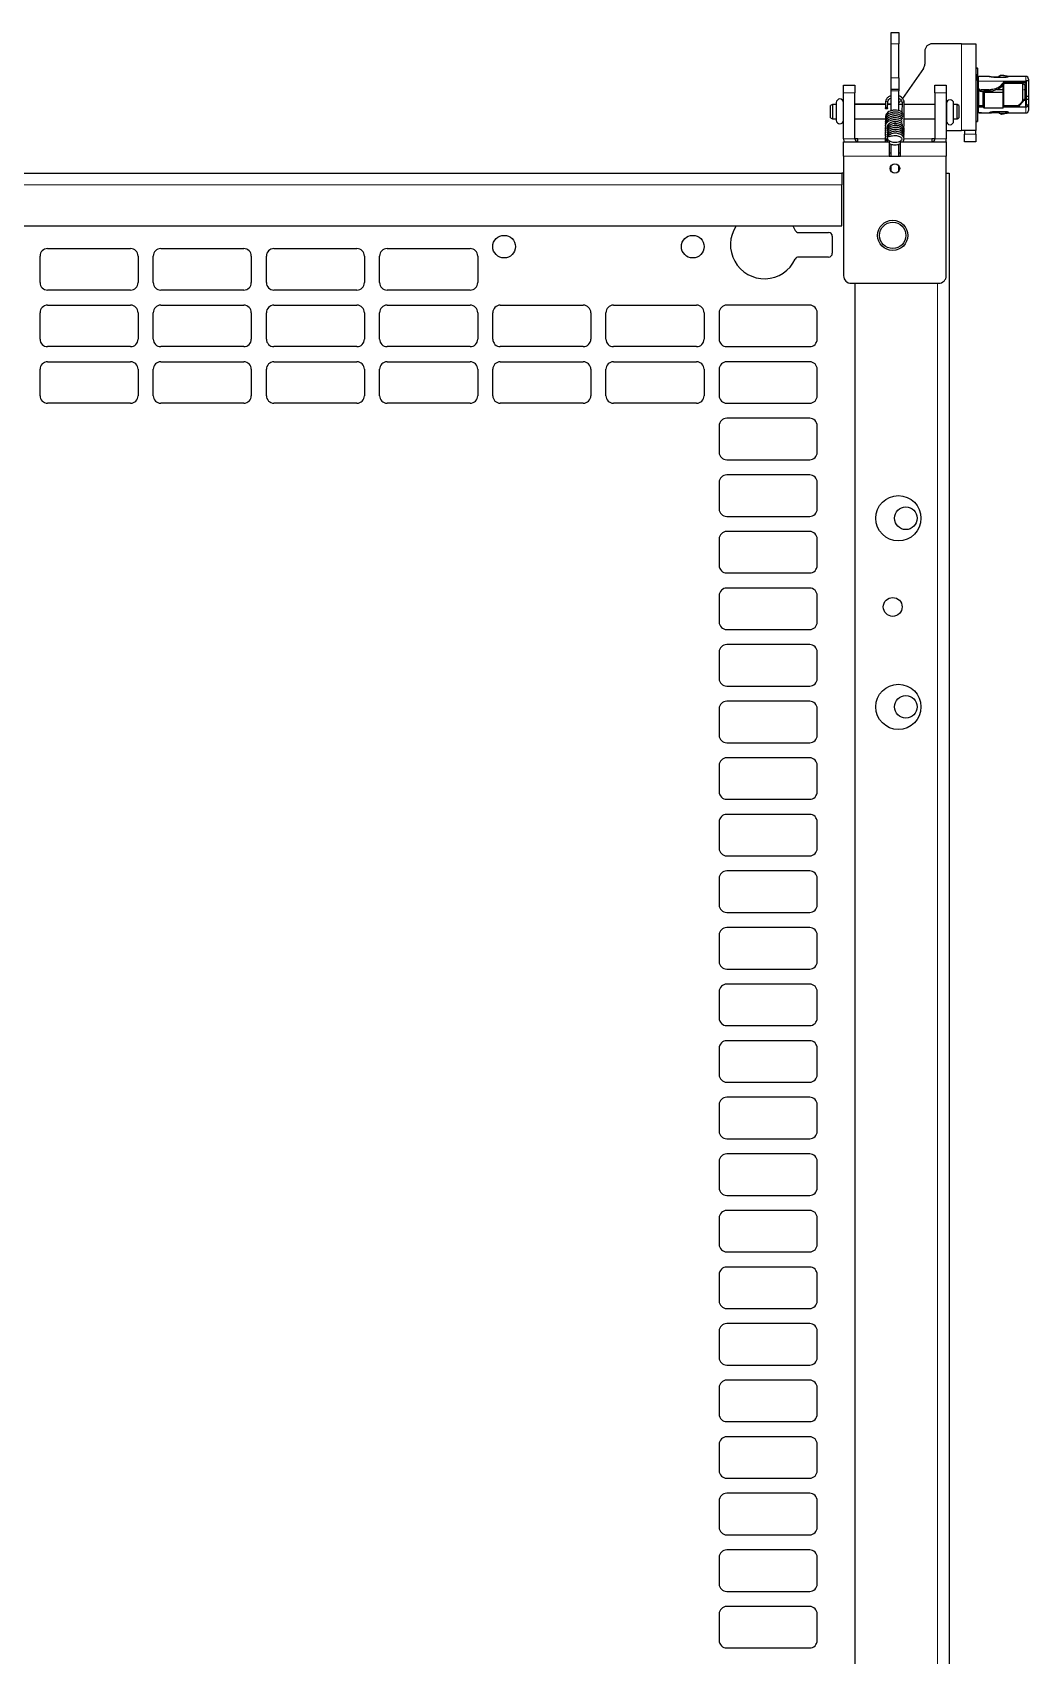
# Model space of a CAD drawing. Header units: millimetres. Extents: x -592 to 811, y -14 to 1990.
# Drawn here: x 502.9 to 766.9, y 1440.8 to 1871.1 of the extents above; entities that cross this region are included whole.
import ezdxf

# ---------------------------------------------------------------- set-up
doc = ezdxf.new("R2010")
doc.units = ezdxf.units.MM

msp = doc.modelspace()

# ---------------------------------------------------------------- linework, layer by layer
at = {"color": 7, "linetype": 'Continuous', "lineweight": 25}
for p, q in [((730.5, 1871.14), (732.5, 1871.14)), ((730.5, 1868.14), (730.5, 1871.14)), ((730.5, 1859.14), (730.5, 1868.14)), ((732.5, 1871.14), (732.5, 1868.14)), ((732.5, 1859.14), (732.5, 1868.14)), ((749.1, 1868.14), (741.4, 1868.14)), ((749.1, 1868.14), (752.9, 1868.14)), ((752.9, 1868.14), (752.9, 1845.14)), ((739.4, 1866.14), (739.4, 1862.77)), ((730.5, 1856.14), (730.5, 1859.14)), ((732.5, 1859.14), (732.5, 1856.14)), ((739.04, 1861.62), (733.48, 1853.67)), ((752.9, 1861.74), (753.4, 1861.74)), ((752.9, 1861.71), (753.4, 1861.71)), ((753.4, 1859.91), (752.9, 1859.91)), ((753.4, 1861.71), (753.4, 1861.74)), ((753.4, 1861.71), (753.4, 1859.91)), ((753.4, 1858.5), (753.4, 1859.91)), ((753.85, 1859.49), (753.6, 1859.49)), ((753.85, 1859.47), (753.6, 1859.47)), ((754.37, 1859.49), (753.88, 1859.49)), ((756.5, 1859.49), (754.37, 1859.49)), ((756.53, 1859.49), (756.5, 1859.49)), ((756.5, 1859.49), (756.5, 1859.48)), ((756.5, 1859.48), (756.53, 1859.48)), ((757.7, 1859.38), (758.9, 1859.38)), ((757.7, 1859.27), (761, 1859.27)), ((766.2, 1859.49), (761.5, 1859.49)), ((761.5, 1859.46), (761.5, 1859.49)), ((761.5, 1859.46), (761.5, 1859.4)), ((717.9, 1857.14), (720.9, 1857.14)), ((717.9, 1855.14), (717.9, 1857.14)), ((717.9, 1842.94), (717.9, 1855.14)), ((720.9, 1857.14), (720.9, 1855.14)), ((720.9, 1842.94), (720.9, 1855.14)), ((730.5, 1856.14), (732.5, 1856.14)), ((730.5, 1855.64), (730.5, 1856.14)), ((730.5, 1850.38), (730.5, 1855.64)), ((732.5, 1856.14), (732.5, 1855.64)), ((732.5, 1850.42), (732.5, 1855.64)), ((742.1, 1857.14), (745.1, 1857.14)), ((742.1, 1855.14), (742.1, 1857.14)), ((742.1, 1855.14), (742.1, 1842.94)), ((745.1, 1857.14), (745.1, 1855.14)), ((745.1, 1855.14), (745.1, 1842.94)), ((753.4, 1858.5), (752.9, 1858.5)), ((753.4, 1858.5), (753.4, 1847.66)), ((753.6, 1857.64), (753.4, 1857.64)), ((753.4, 1855.56), (753.7, 1855.58)), ((753.6, 1856.4), (753.6, 1858.24)), ((753.6, 1856.03), (753.6, 1856.4)), ((753.87, 1855.65), (753.7, 1855.61)), ((753.7, 1851.72), (753.7, 1855.61)), ((756.5, 1855.9), (754.35, 1855.9)), ((754.35, 1855.53), (754.9, 1855.53)), ((754.9, 1855.54), (755.1, 1855.64)), ((754.9, 1855.26), (754.9, 1855.54)), ((754.9, 1855.26), (755.1, 1855.35)), ((754.9, 1851.28), (754.9, 1855.26)), ((755.1, 1855.64), (755.1, 1855.35)), ((755.1, 1855.64), (756.5, 1855.64)), ((755.1, 1855.35), (755.1, 1851.15)), ((755.1, 1855.35), (760.19, 1855.35)), ((756.7, 1855.65), (757.54, 1855.7)), ((758.59, 1856), (760.19, 1856)), ((759.45, 1856.9), (760.6, 1858.24)), ((760.6, 1857.87), (759.45, 1856.53)), ((760.19, 1856), (760.19, 1857.39)), ((760.19, 1855.35), (760.19, 1856)), ((760.19, 1856), (760.3, 1855.83)), ((760.19, 1851.15), (760.19, 1855.35)), ((760.19, 1855.35), (760.3, 1855.19)), ((760.3, 1857.52), (760.3, 1855.83)), ((760.3, 1855.83), (760.3, 1855.19)), ((760.3, 1855.19), (760.3, 1851.37)), ((765.4, 1857.64), (760.4, 1857.64)), ((760.6, 1857.87), (760.6, 1858.24)), ((760.6, 1858.24), (766.2, 1858.24)), ((766.2, 1857.87), (760.6, 1857.87)), ((765.9, 1857.14), (765.4, 1857.64)), ((765.4, 1853), (765.4, 1857.64)), ((766.2, 1855.91), (765.7, 1855.91)), ((765.9, 1857.14), (765.9, 1853.34)), ((766.2, 1857.27), (766.2, 1856.66)), ((766.4, 1858.44), (766.9, 1858.44)), ((766.4, 1854.28), (766.4, 1858.44)), ((766.9, 1858.79), (766.9, 1858.44)), ((766.9, 1858.44), (766.9, 1854.28)), ((714.95, 1852.04), (714.45, 1851.75)), ((714.45, 1848.53), (714.45, 1851.75)), ((715.96, 1852.04), (714.95, 1852.04)), ((714.95, 1852.04), (714.95, 1848.24)), ((715.96, 1852.55), (715.96, 1847.85)), ((717.86, 1847.85), (717.86, 1852.55)), ((717.9, 1852.04), (717.86, 1852.04)), ((728.97, 1852.14), (720.9, 1852.14)), ((728.97, 1852.04), (720.9, 1852.04)), ((728.98, 1852.62), (728.96, 1851.05)), ((729.56, 1851.04), (729.58, 1852.61)), ((730.5, 1852.14), (729.57, 1852.14)), ((730.5, 1852.04), (729.57, 1852.04)), ((733.37, 1852.04), (732.5, 1852.04)), ((733.12, 1853.16), (733, 1852.99)), ((733.37, 1852.47), (733.35, 1849.97)), ((733.94, 1849.09), (733.97, 1852.47)), ((742.1, 1852.04), (733.97, 1852.04)), ((745.15, 1852.04), (745.1, 1852.04)), ((745.15, 1852.34), (745.15, 1847.64)), ((747.05, 1847.64), (747.05, 1852.34)), ((747.95, 1852.04), (747.05, 1852.04)), ((748.45, 1851.75), (747.95, 1852.04)), ((747.95, 1848.24), (747.95, 1852.04)), ((748.45, 1851.75), (748.45, 1848.53)), ((754.9, 1851.72), (753.6, 1851.72)), ((753.6, 1851.39), (754.9, 1851.39)), ((754.9, 1851.28), (755.1, 1851.15)), ((755.1, 1851.15), (760.19, 1851.15)), ((760.19, 1851.15), (760.3, 1851.37)), ((764.2, 1851.72), (760.3, 1851.72)), ((760.3, 1851.39), (764.2, 1851.39)), ((764.2, 1851.72), (764.2, 1851.39)), ((764.2, 1851.39), (766.2, 1851.39)), ((765.7, 1853.36), (765.7, 1853.22)), ((766.2, 1853.36), (765.7, 1853.36)), ((765.7, 1853.22), (766.2, 1853.22)), ((766.2, 1853.22), (766.2, 1853.36)), ((766.2, 1851.72), (766.2, 1852.38)), ((766.4, 1854.28), (766.9, 1854.28)), ((766.4, 1853.48), (766.4, 1854.28)), ((766.4, 1853.48), (766.9, 1853.48)), ((766.4, 1851.86), (766.4, 1853.48)), ((766.9, 1851.86), (766.4, 1851.86)), ((766.9, 1854.28), (766.9, 1853.48)), ((766.9, 1853.48), (766.9, 1851.86)), ((766.9, 1851.86), (766.9, 1850.49)), ((714.45, 1848.53), (714.95, 1848.24)), ((714.95, 1848.24), (715.96, 1848.24)), ((717.86, 1848.24), (717.9, 1848.24)), ((720.9, 1848.24), (728.99, 1848.24)), ((729.74, 1846.27), (729.6, 1846.46)), ((733.9, 1847.2), (733.91, 1847.77)), ((733.91, 1848.24), (742.1, 1848.24)), ((733.96, 1848.9), (733.92, 1849.31)), ((733.96, 1848.84), (733.96, 1848.9)), ((745.1, 1848.24), (745.15, 1848.24)), ((747.05, 1848.24), (747.95, 1848.24)), ((747.95, 1848.24), (748.45, 1848.53)), ((752.9, 1847.66), (753.4, 1847.66)), ((752.9, 1847.56), (753.4, 1847.56)), ((752.9, 1847.54), (753.4, 1847.54)), ((753.4, 1847.66), (753.4, 1847.56)), ((753.4, 1847.56), (753.4, 1847.54)), ((753.85, 1849.87), (753.6, 1849.87)), ((753.85, 1849.8), (753.6, 1849.8)), ((753.85, 1849.79), (753.6, 1849.79)), ((754.37, 1849.79), (756.5, 1849.79)), ((754.4, 1849.8), (754.4, 1849.79)), ((756.5, 1849.84), (756.5, 1849.79)), ((757.7, 1850.17), (761, 1850.17)), ((757.7, 1850), (758.73, 1850)), ((757.7, 1849.9), (758.91, 1849.9)), ((758.61, 1850.17), (758.58, 1850.11)), ((758.58, 1850.11), (758.58, 1850.11)), ((759.43, 1849.61), (758.98, 1849.86)), ((761.5, 1850), (761.5, 1849.9)), ((761.5, 1849.79), (761.5, 1849.9)), ((761.5, 1849.79), (766.2, 1849.79)), ((717.9, 1838.34), (717.9, 1842.14)), ((717.9, 1842.14), (730, 1842.14)), ((721.7, 1842.94), (720.9, 1842.94)), ((721.7, 1842.14), (721.7, 1842.94)), ((728.91, 1842.75), (728.9, 1842.69)), ((729.01, 1843.16), (728.91, 1842.75)), ((729.5, 1842.65), (729.51, 1842.71)), ((729.51, 1842.71), (729.56, 1842.91)), ((730, 1842.14), (730, 1838.34)), ((733, 1842.14), (745.1, 1842.14)), ((733, 1838.34), (733, 1842.14)), ((741.3, 1842.94), (741.3, 1842.14)), ((742.1, 1842.94), (741.3, 1842.94)), ((745.1, 1845.14), (749.1, 1845.14)), ((745.1, 1842.14), (745.1, 1838.34)), ((752.9, 1845.14), (749.1, 1845.14)), ((749.9, 1845.14), (749.9, 1844.14)), ((749.9, 1842.14), (749.9, 1844.14)), ((752.9, 1842.14), (749.9, 1842.14)), ((752.9, 1844.14), (752.9, 1845.14)), ((752.9, 1844.14), (752.9, 1842.14)), ((717.9, 1838.34), (717.9, 1806.64)), ((730.5, 1839.14), (730, 1839.14)), ((730, 1838.34), (733, 1838.34)), ((730.5, 1838.34), (730.5, 1841.52)), ((732.5, 1838.34), (732.5, 1841.5)), ((733, 1839.14), (732.5, 1839.14)), ((745.1, 1806.64), (745.1, 1838.34)), ((288.4, 1833.85), (717.4, 1833.85)), ((717.4, 1833.85), (717.4, 1830.75)), ((717.9, 1833.84), (717.4, 1833.84)), ((730.5, 1834.34), (730.5, 1835.84)), ((732.5, 1834.34), (732.5, 1835.84)), ((745.1, 1833.84), (745.9, 1833.84)), ((745.9, 1833.84), (745.9, 150.84)), ((717.4, 1819.85), (717.4, 1830.75)), ((288.4, 1819.85), (717.4, 1819.85)), ((704.39, 1819.85), (705.05, 1818.67)), ((705.95, 1818.1), (713.9, 1818.1)), ((714.9, 1817.1), (714.9, 1812.6)), ((504.9, 1804.84), (504.9, 1811.84)), ((506.9, 1813.84), (528.9, 1813.84)), ((530.9, 1811.84), (530.9, 1804.84)), ((534.9, 1804.84), (534.9, 1811.84)), ((536.9, 1813.84), (558.9, 1813.84)), ((560.9, 1811.84), (560.9, 1804.84)), ((564.9, 1804.84), (564.9, 1811.84)), ((566.9, 1813.84), (588.9, 1813.84)), ((590.9, 1811.84), (590.9, 1804.84)), ((594.9, 1804.84), (594.9, 1811.84)), ((596.9, 1813.84), (618.9, 1813.84)), ((620.9, 1811.84), (620.9, 1804.84)), ((713.9, 1811.6), (705.95, 1811.6)), ((719.9, 1804.64), (743.1, 1804.64)), ((720.9, 1804.64), (720.9, 150.84)), ((528.9, 1802.84), (506.9, 1802.84)), ((506.9, 1798.84), (528.9, 1798.84)), ((558.9, 1802.84), (536.9, 1802.84)), ((536.9, 1798.84), (558.9, 1798.84)), ((588.9, 1802.84), (566.9, 1802.84)), ((566.9, 1798.84), (588.9, 1798.84)), ((618.9, 1802.84), (596.9, 1802.84)), ((596.9, 1798.84), (618.9, 1798.84)), ((626.9, 1798.84), (648.9, 1798.84)), ((656.9, 1798.84), (678.9, 1798.84)), ((708.9, 1798.84), (686.9, 1798.84)), ((504.9, 1789.84), (504.9, 1796.84)), ((530.9, 1796.84), (530.9, 1789.84)), ((534.9, 1789.84), (534.9, 1796.84)), ((560.9, 1796.84), (560.9, 1789.84)), ((564.9, 1789.84), (564.9, 1796.84)), ((590.9, 1796.84), (590.9, 1789.84)), ((594.9, 1789.84), (594.9, 1796.84)), ((620.9, 1796.84), (620.9, 1789.84)), ((624.9, 1789.84), (624.9, 1796.84)), ((650.9, 1796.84), (650.9, 1789.84)), ((654.9, 1789.84), (654.9, 1796.84)), ((680.9, 1796.84), (680.9, 1789.84)), ((684.9, 1796.84), (684.9, 1789.84)), ((710.9, 1789.84), (710.9, 1796.84)), ((528.9, 1787.84), (506.9, 1787.84)), ((558.9, 1787.84), (536.9, 1787.84)), ((588.9, 1787.84), (566.9, 1787.84)), ((618.9, 1787.84), (596.9, 1787.84)), ((648.9, 1787.84), (626.9, 1787.84)), ((678.9, 1787.84), (656.9, 1787.84)), ((686.9, 1787.84), (708.9, 1787.84)), ((504.9, 1774.84), (504.9, 1781.84)), ((506.9, 1783.84), (528.9, 1783.84)), ((530.9, 1781.84), (530.9, 1774.84)), ((534.9, 1774.84), (534.9, 1781.84)), ((536.9, 1783.84), (558.9, 1783.84)), ((560.9, 1781.84), (560.9, 1774.84)), ((564.9, 1774.84), (564.9, 1781.84)), ((566.9, 1783.84), (588.9, 1783.84)), ((590.9, 1781.84), (590.9, 1774.84)), ((594.9, 1774.84), (594.9, 1781.84)), ((596.9, 1783.84), (618.9, 1783.84)), ((620.9, 1781.84), (620.9, 1774.84)), ((624.9, 1774.84), (624.9, 1781.84)), ((626.9, 1783.84), (648.9, 1783.84)), ((650.9, 1781.84), (650.9, 1774.84)), ((654.9, 1774.84), (654.9, 1781.84)), ((656.9, 1783.84), (678.9, 1783.84)), ((680.9, 1781.84), (680.9, 1774.84)), ((684.9, 1781.84), (684.9, 1774.84)), ((708.9, 1783.84), (686.9, 1783.84)), ((710.9, 1774.84), (710.9, 1781.84)), ((528.9, 1772.84), (506.9, 1772.84)), ((558.9, 1772.84), (536.9, 1772.84)), ((588.9, 1772.84), (566.9, 1772.84)), ((618.9, 1772.84), (596.9, 1772.84)), ((648.9, 1772.84), (626.9, 1772.84)), ((678.9, 1772.84), (656.9, 1772.84)), ((686.9, 1772.84), (708.9, 1772.84)), ((708.9, 1768.84), (686.9, 1768.84)), ((684.9, 1766.84), (684.9, 1759.84)), ((710.9, 1759.84), (710.9, 1766.84)), ((686.9, 1757.84), (708.9, 1757.84)), ((684.9, 1751.84), (684.9, 1744.84)), ((708.9, 1753.84), (686.9, 1753.84)), ((710.9, 1744.84), (710.9, 1751.84)), ((686.9, 1742.84), (708.9, 1742.84)), ((708.9, 1738.84), (686.9, 1738.84)), ((684.9, 1736.84), (684.9, 1729.84)), ((710.9, 1729.84), (710.9, 1736.84)), ((686.9, 1727.84), (708.9, 1727.84)), ((684.9, 1721.84), (684.9, 1714.84)), ((708.9, 1723.84), (686.9, 1723.84)), ((710.9, 1714.84), (710.9, 1721.84)), ((686.9, 1712.84), (708.9, 1712.84)), ((708.9, 1708.84), (686.9, 1708.84)), ((684.9, 1706.84), (684.9, 1699.84)), ((710.9, 1699.84), (710.9, 1706.84)), ((686.9, 1697.84), (708.9, 1697.84)), ((684.9, 1691.84), (684.9, 1684.84)), ((708.9, 1693.84), (686.9, 1693.84)), ((710.9, 1684.84), (710.9, 1691.84)), ((686.9, 1682.84), (708.9, 1682.84)), ((708.9, 1678.84), (686.9, 1678.84)), ((684.9, 1676.84), (684.9, 1669.84)), ((710.9, 1669.84), (710.9, 1676.84)), ((686.9, 1667.84), (708.9, 1667.84)), ((684.9, 1661.84), (684.9, 1654.84)), ((708.9, 1663.84), (686.9, 1663.84)), ((710.9, 1654.84), (710.9, 1661.84)), ((686.9, 1652.84), (708.9, 1652.84)), ((708.9, 1648.84), (686.9, 1648.84)), ((684.9, 1646.84), (684.9, 1639.84)), ((710.9, 1639.84), (710.9, 1646.84)), ((686.9, 1637.84), (708.9, 1637.84)), ((684.9, 1631.84), (684.9, 1624.84)), ((708.9, 1633.84), (686.9, 1633.84)), ((710.9, 1624.84), (710.9, 1631.84)), ((686.9, 1622.84), (708.9, 1622.84)), ((708.9, 1618.84), (686.9, 1618.84)), ((684.9, 1616.84), (684.9, 1609.84)), ((710.9, 1609.84), (710.9, 1616.84)), ((686.9, 1607.84), (708.9, 1607.84)), ((684.9, 1601.84), (684.9, 1594.84)), ((708.9, 1603.84), (686.9, 1603.84)), ((710.9, 1594.84), (710.9, 1601.84)), ((686.9, 1592.84), (708.9, 1592.84)), ((708.9, 1588.84), (686.9, 1588.84)), ((684.9, 1586.84), (684.9, 1579.84)), ((710.9, 1579.84), (710.9, 1586.84)), ((686.9, 1577.84), (708.9, 1577.84)), ((684.9, 1571.84), (684.9, 1564.84)), ((708.9, 1573.84), (686.9, 1573.84)), ((710.9, 1564.84), (710.9, 1571.84)), ((686.9, 1562.84), (708.9, 1562.84)), ((708.9, 1558.84), (686.9, 1558.84)), ((684.9, 1556.84), (684.9, 1549.84)), ((710.9, 1549.84), (710.9, 1556.84)), ((686.9, 1547.84), (708.9, 1547.84)), ((684.9, 1541.84), (684.9, 1534.84)), ((708.9, 1543.84), (686.9, 1543.84)), ((710.9, 1534.84), (710.9, 1541.84)), ((686.9, 1532.84), (708.9, 1532.84)), ((708.9, 1528.84), (686.9, 1528.84)), ((684.9, 1526.84), (684.9, 1519.84)), ((710.9, 1519.84), (710.9, 1526.84)), ((686.9, 1517.84), (708.9, 1517.84)), ((684.9, 1511.84), (684.9, 1504.84)), ((708.9, 1513.84), (686.9, 1513.84)), ((710.9, 1504.84), (710.9, 1511.84)), ((686.9, 1502.84), (708.9, 1502.84)), ((708.9, 1498.84), (686.9, 1498.84)), ((684.9, 1496.84), (684.9, 1489.84)), ((710.9, 1489.84), (710.9, 1496.84)), ((686.9, 1487.84), (708.9, 1487.84)), ((684.9, 1481.84), (684.9, 1474.84)), ((708.9, 1483.84), (686.9, 1483.84)), ((710.9, 1474.84), (710.9, 1481.84)), ((686.9, 1472.84), (708.9, 1472.84)), ((708.9, 1468.84), (686.9, 1468.84)), ((684.9, 1466.84), (684.9, 1459.84)), ((710.9, 1459.84), (710.9, 1466.84)), ((686.9, 1457.84), (708.9, 1457.84)), ((684.9, 1451.84), (684.9, 1444.84)), ((708.9, 1453.84), (686.9, 1453.84)), ((710.9, 1444.84), (710.9, 1451.84)), ((686.9, 1442.84), (708.9, 1442.84))]:
    msp.add_line(p, q, dxfattribs=at)
at = {"color": 8, "linetype": 'Continuous', "lineweight": 18}
for p, q in [((732.5, 1868.14), (730.5, 1868.14)), ((749.1, 1868.14), (749.1, 1845.14)), ((730.5, 1859.14), (732.5, 1859.14)), ((753.6, 1859.47), (753.6, 1858.24)), ((753.85, 1859.47), (753.85, 1859.49)), ((757.7, 1859.38), (757.7, 1859.27)), ((758.98, 1859.42), (759.06, 1859.27)), ((766.2, 1858.24), (766.2, 1859.49)), ((720.9, 1855.14), (717.9, 1855.14)), ((732.5, 1855.64), (730.5, 1855.64)), ((745.1, 1855.14), (742.1, 1855.14)), ((753.6, 1858.24), (760.6, 1858.24)), ((754.35, 1855.9), (754.35, 1855.53)), ((756.5, 1855.64), (756.5, 1855.9)), ((756.7, 1855.91), (756.7, 1855.65)), ((759.45, 1856.53), (759.45, 1856.9)), ((766.2, 1857.55), (765.49, 1857.55)), ((766.2, 1857.55), (766.2, 1857.87)), ((753.6, 1851.39), (753.6, 1849.87)), ((766.2, 1849.79), (766.2, 1851.39)), ((733.47, 1848.75), (733.51, 1848.72)), ((753.6, 1849.8), (753.6, 1849.79)), ((753.85, 1849.8), (753.85, 1849.87)), ((757.7, 1850.17), (757.7, 1850)), ((720.9, 1842.94), (717.9, 1842.94)), ((728.94, 1842.94), (721.7, 1842.94)), ((729.19, 1842.15), (729.3, 1842.14)), ((741.3, 1842.94), (733.9, 1842.94)), ((742.1, 1842.94), (745.1, 1842.94)), ((749.9, 1844.14), (752.9, 1844.14)), ((730, 1838.34), (717.9, 1838.34)), ((745.1, 1838.34), (733, 1838.34)), ((288.4, 1830.75), (717.4, 1830.75)), ((742.8, 1804.64), (742.8, 150.84))]:
    msp.add_line(p, q, dxfattribs=at)
at = {"color": 7, "linetype": 'Continuous', "lineweight": 25, "flags": 128}
for points in [[(753.4, 1857.89), (753.47, 1857.88), (753.6, 1857.87)], [(766.2, 1858.24), (766.34, 1858.23), (766.4, 1858.22)], [(766.4, 1857.15), (766.4, 1857.17), (766.39, 1857.2), (766.37, 1857.22), (766.34, 1857.24), (766.31, 1857.25), (766.28, 1857.26), (766.24, 1857.27), (766.2, 1857.27)], [(729.28, 1851.23), (729.39, 1851.21), (729.48, 1851.17), (729.55, 1851.11), (729.56, 1851.04), (729.54, 1850.97), (729.47, 1850.91), (729.37, 1850.87), (729.25, 1850.86), (729.14, 1850.88), (729.04, 1850.92), (728.98, 1850.99), (728.96, 1851.06), (728.99, 1851.13), (729.06, 1851.19), (729.16, 1851.22), (729.28, 1851.23)], [(753.4, 1851.71), (753.47, 1851.72), (753.6, 1851.72)], [(766.4, 1852.12), (766.4, 1852.1), (766.39, 1852.08), (766.37, 1852.06), (766.34, 1852.04), (766.31, 1852.02), (766.28, 1852.01), (766.24, 1852), (766.2, 1852)], [(731.52, 1846.9), (731.52, 1846.95), (731.52, 1847.01)], [(733.54, 1849), (733.63, 1848.99), (733.74, 1849.02), (733.84, 1849.09), (733.9, 1849.17), (733.92, 1849.26), (733.9, 1849.35), (733.84, 1849.42), (733.74, 1849.46), (733.63, 1849.47), (733.63, 1849.47)], [(717.9, 1842.94), (717.98, 1842.2), (717.99, 1842.14)], [(733.84, 1843.64), (733.92, 1843.97), (733.7, 1844.56), (733.25, 1844.98), (732.8, 1845.22), (732.17, 1845.39), (731.23, 1845.42), (730.64, 1845.29), (730, 1844.98), (729.71, 1844.73), (729.5, 1844.41), (729.43, 1844.07), (729.46, 1843.83), (729.46, 1843.83)], [(745.02, 1842.14), (745.03, 1842.2), (745.1, 1842.94)]]:
    msp.add_lwpolyline(points, dxfattribs=at)
at = {"color": 8, "linetype": 'Continuous', "lineweight": 18, "flags": 128}
for points in [[(728.98, 1852.62), (728.98, 1852.63), (729.01, 1852.7), (729.07, 1852.75), (729.17, 1852.79), (729.29, 1852.8)], [(729.29, 1852.8), (729.4, 1852.78), (729.5, 1852.74), (729.56, 1852.68), (729.58, 1852.61)], [(733.69, 1852.66), (733.57, 1852.65), (733.47, 1852.61), (733.4, 1852.55), (733.37, 1852.48), (733.37, 1852.47)], [(733.97, 1852.47), (733.96, 1852.53), (733.89, 1852.6), (733.8, 1852.64), (733.69, 1852.66)], [(729.05, 1842.14), (729.07, 1842.14), (729.19, 1842.15)]]:
    msp.add_lwpolyline(points, dxfattribs=at)
at = {"color": 7, "linetype": 'Continuous', "lineweight": 25}
for centre, radius in [((731.5, 1835.09), 1.25), ((730.9, 1817.34), 4), ((730.9, 1817.34), 3.5), ((627.9, 1814.35), 3), ((677.9, 1814.35), 3), ((732.4, 1742.34), 6), ((734.4, 1742.34), 3), ((730.9, 1718.84), 2.5), ((732.4, 1692.34), 6), ((734.4, 1692.34), 3)]:
    msp.add_circle(centre, radius, dxfattribs=at)
for centre, radius, start, end in [((741.4, 1866.14), 2, 90, 180), ((737.4, 1862.77), 2, 325.008, 0), ((753.6, 1859.69), 0.2, 180.0002, 270.0002), ((753.6, 1859.67), 0.2, 180.0893, 270.0891), ((766.2, 1858.79), 0.7, 0, 90), ((753.58, 1858.42), 0.18, 189.6369, 277.1443), ((754.25, 1856.55), 0.665, 193.4486, 278.9562), ((754.25, 1856.18), 0.665, 193.4486, 278.9562), ((756.5, 1857), 1.1, 269.9618, 280.1433), ((766.22, 1857.69), 0.18, 9.6369, 97.1443), ((766.23, 1857.37), 0.177, 13.4486, 98.9562), ((716.91, 1852.55), 0.95, 0, 180), ((731.36, 1854.14), 2, 304.796, 325.008), ((746.1, 1852.34), 0.95, 0, 180), ((753.57, 1851.22), 0.177, 81.0438, 166.5514), ((766.3, 1852), 0.62, 261.0438, 346.5514), ((766.23, 1851.9), 0.177, 261.0438, 346.5514), ((766.2, 1850.49), 0.7, 270, 0), ((716.91, 1847.85), 0.95, 180, 0), ((746.1, 1847.64), 0.95, 180, 0), ((753.6, 1849.67), 0.198, 89.5221, 179.514), ((753.6, 1849.6), 0.2, 89.9109, 179.9107), ((753.6, 1849.59), 0.2, 89.9998, 179.9998), ((721.7, 1842.94), 0.8, 180, 270), ((741.3, 1842.94), 0.8, 270, 0), ((696.9, 1814.85), 9, 146.251, 334.8493), ((705.95, 1819.1), 1, 205.1507, 270), ((713.9, 1817.1), 1, 0, 90), ((506.9, 1811.84), 2, 90, 180), ((528.9, 1811.84), 2, 0, 90), ((536.9, 1811.84), 2, 90, 180), ((558.9, 1811.84), 2, 0, 90), ((566.9, 1811.84), 2, 90, 180), ((588.9, 1811.84), 2, 0, 90), ((596.9, 1811.84), 2, 90, 180), ((618.9, 1811.84), 2, 0, 90), ((705.95, 1810.6), 1, 90, 154.8493), ((713.9, 1812.6), 1, 270, 360), ((506.9, 1804.84), 2, 180, 270), ((528.9, 1804.84), 2, 270, 0), ((536.9, 1804.84), 2, 180, 270), ((558.9, 1804.84), 2, 270, 0), ((566.9, 1804.84), 2, 180, 270), ((588.9, 1804.84), 2, 270, 0), ((596.9, 1804.84), 2, 180, 270), ((618.9, 1804.84), 2, 270, 0), ((719.9, 1806.64), 2, 180, 270), ((743.1, 1806.64), 2, 270, 0), ((506.9, 1796.84), 2, 90, 180), ((528.9, 1796.84), 2, 0, 90), ((536.9, 1796.84), 2, 90, 180), ((558.9, 1796.84), 2, 0, 90), ((566.9, 1796.84), 2, 90, 180), ((588.9, 1796.84), 2, 0, 90), ((596.9, 1796.84), 2, 90, 180), ((618.9, 1796.84), 2, 0, 90), ((626.9, 1796.84), 2, 90, 180), ((648.9, 1796.84), 2, 0, 90), ((656.9, 1796.84), 2, 90, 180), ((678.9, 1796.84), 2, 0, 90), ((686.9, 1796.84), 2, 90, 180), ((708.9, 1796.84), 2, 0, 90), ((506.9, 1789.84), 2, 180, 270), ((528.9, 1789.84), 2, 270, 0), ((536.9, 1789.84), 2, 180, 270), ((558.9, 1789.84), 2, 270, 0), ((566.9, 1789.84), 2, 180, 270), ((588.9, 1789.84), 2, 270, 0), ((596.9, 1789.84), 2, 180, 270), ((618.9, 1789.84), 2, 270, 0), ((626.9, 1789.84), 2, 180, 270), ((648.9, 1789.84), 2, 270, 0), ((656.9, 1789.84), 2, 180, 270), ((678.9, 1789.84), 2, 270, 0), ((686.9, 1789.84), 2, 180, 270), ((708.9, 1789.84), 2, 270, 0), ((506.9, 1781.84), 2, 90, 180), ((528.9, 1781.84), 2, 0, 90), ((536.9, 1781.84), 2, 90, 180), ((558.9, 1781.84), 2, 0, 90), ((566.9, 1781.84), 2, 90, 180), ((588.9, 1781.84), 2, 0, 90), ((596.9, 1781.84), 2, 90, 180), ((618.9, 1781.84), 2, 0, 90), ((626.9, 1781.84), 2, 90, 180), ((648.9, 1781.84), 2, 0, 90), ((656.9, 1781.84), 2, 90, 180), ((678.9, 1781.84), 2, 0, 90), ((686.9, 1781.84), 2, 90, 180), ((708.9, 1781.84), 2, 0, 90), ((506.9, 1774.84), 2, 180, 270), ((528.9, 1774.84), 2, 270, 0), ((536.9, 1774.84), 2, 180, 270), ((558.9, 1774.84), 2, 270, 0), ((566.9, 1774.84), 2, 180, 270), ((588.9, 1774.84), 2, 270, 0), ((596.9, 1774.84), 2, 180, 270), ((618.9, 1774.84), 2, 270, 0), ((626.9, 1774.84), 2, 180, 270), ((648.9, 1774.84), 2, 270, 0), ((656.9, 1774.84), 2, 180, 270), ((678.9, 1774.84), 2, 270, 0), ((686.9, 1774.84), 2, 180, 270), ((708.9, 1774.84), 2, 270, 0), ((686.9, 1766.84), 2, 90, 180), ((708.9, 1766.84), 2, 0, 90), ((686.9, 1759.84), 2, 180, 270), ((708.9, 1759.84), 2, 270, 0), ((686.9, 1751.84), 2, 90, 180), ((708.9, 1751.84), 2, 0, 90), ((686.9, 1744.84), 2, 180, 270), ((708.9, 1744.84), 2, 270, 0), ((686.9, 1736.84), 2, 90, 180), ((708.9, 1736.84), 2, 0, 90), ((686.9, 1729.84), 2, 180, 270), ((708.9, 1729.84), 2, 270, 0), ((686.9, 1721.84), 2, 90, 180), ((708.9, 1721.84), 2, 0, 90), ((686.9, 1714.84), 2, 180, 270), ((708.9, 1714.84), 2, 270, 0), ((686.9, 1706.84), 2, 90, 180), ((708.9, 1706.84), 2, 0, 90), ((686.9, 1699.84), 2, 180, 270), ((708.9, 1699.84), 2, 270, 0), ((686.9, 1691.84), 2, 90, 180), ((708.9, 1691.84), 2, 0, 90), ((686.9, 1684.84), 2, 180, 270), ((708.9, 1684.84), 2, 270, 0), ((686.9, 1676.84), 2, 90, 180), ((708.9, 1676.84), 2, 0, 90), ((686.9, 1669.84), 2, 180, 270), ((708.9, 1669.84), 2, 270, 0), ((686.9, 1661.84), 2, 90, 180), ((708.9, 1661.84), 2, 0, 90), ((686.9, 1654.84), 2, 180, 270), ((708.9, 1654.84), 2, 270, 0), ((686.9, 1646.84), 2, 90, 180), ((708.9, 1646.84), 2, 0, 90), ((686.9, 1639.84), 2, 180, 270), ((708.9, 1639.84), 2, 270, 0), ((686.9, 1631.84), 2, 90, 180), ((708.9, 1631.84), 2, 0, 90), ((686.9, 1624.84), 2, 180, 270), ((708.9, 1624.84), 2, 270, 0), ((686.9, 1616.84), 2, 90, 180), ((708.9, 1616.84), 2, 0, 90), ((686.9, 1609.84), 2, 180, 270), ((708.9, 1609.84), 2, 270, 0), ((686.9, 1601.84), 2, 90, 180), ((708.9, 1601.84), 2, 0, 90), ((686.9, 1594.84), 2, 180, 270), ((708.9, 1594.84), 2, 270, 0), ((686.9, 1586.84), 2, 90, 180), ((708.9, 1586.84), 2, 0, 90), ((686.9, 1579.84), 2, 180, 270), ((708.9, 1579.84), 2, 270, 0), ((686.9, 1571.84), 2, 90, 180), ((708.9, 1571.84), 2, 0, 90), ((686.9, 1564.84), 2, 180, 270), ((708.9, 1564.84), 2, 270, 0), ((686.9, 1556.84), 2, 90, 180), ((708.9, 1556.84), 2, 0, 90), ((686.9, 1549.84), 2, 180, 270), ((708.9, 1549.84), 2, 270, 0), ((686.9, 1541.84), 2, 90, 180), ((708.9, 1541.84), 2, 0, 90), ((686.9, 1534.84), 2, 180, 270), ((708.9, 1534.84), 2, 270, 0), ((686.9, 1526.84), 2, 90, 180), ((708.9, 1526.84), 2, 0, 90), ((686.9, 1519.84), 2, 180, 270), ((708.9, 1519.84), 2, 270, 0), ((686.9, 1511.84), 2, 90, 180), ((708.9, 1511.84), 2, 0, 90), ((686.9, 1504.84), 2, 180, 270), ((708.9, 1504.84), 2, 270, 0), ((686.9, 1496.84), 2, 90, 180), ((708.9, 1496.84), 2, 0, 90), ((686.9, 1489.84), 2, 180, 270), ((708.9, 1489.84), 2, 270, 0), ((686.9, 1481.84), 2, 90, 180), ((708.9, 1481.84), 2, 0, 90), ((686.9, 1474.84), 2, 180, 270), ((708.9, 1474.84), 2, 270, 0), ((686.9, 1466.84), 2, 90, 180), ((708.9, 1466.84), 2, 0, 90), ((686.9, 1459.84), 2, 180, 270), ((708.9, 1459.84), 2, 270, 0), ((686.9, 1451.84), 2, 90, 180), ((708.9, 1451.84), 2, 0, 90), ((686.9, 1444.84), 2, 180, 270), ((708.9, 1444.84), 2, 270, 0)]:
    msp.add_arc(centre, radius, start, end, dxfattribs=at)
at = {"color": 8, "linetype": 'Continuous', "lineweight": 18}
for centre, radius, start, end in [((725.84, 1847.38), 5.71, 355.3711, 1.0159), ((733.74, 1848.93), 0.229, 291.7919, 352.7975), ((729.18, 1842.71), 0.273, 182.9662, 275.045), ((729.18, 1842.77), 0.273, 182.9398, 275.0476), ((729.24, 1842.7), 0.269, 261.8434, 348.5152), ((729.24, 1842.76), 0.269, 261.9044, 347.8166)]:
    msp.add_arc(centre, radius, start, end, dxfattribs=at)
at = {"color": 7, "linetype": 'Continuous', "lineweight": 25}
msp.add_ellipse((756.5, 1855.82), major_axis=(0.75, 0), ratio=0.240455, start_param=4.712389, end_param=4.975032, dxfattribs=at)
for points, knots in [([(754.37, 1859.49), (754.37, 1859.49), (754.36, 1859.49), (754.29, 1859.48), (754.15, 1859.48), (754, 1859.47), (753.89, 1859.47), (753.85, 1859.47)], [0, 0, 0, 0, 0.019653, 0.287101, 0.553656, 0.820603, 1, 1, 1, 1]), ([(757.7, 1859.27), (757.57, 1859.28), (757.3, 1859.29), (756.94, 1859.34), (756.67, 1859.41), (756.52, 1859.46), (756.51, 1859.48), (756.5, 1859.48)], [0, 0, 0, 0, 0.2132377, 0.4264897, 0.6391595, 0.8495978, 1, 1, 1, 1]), ([(756.57, 1859.48), (756.62, 1859.47), (756.73, 1859.46), (757.04, 1859.41), (757.38, 1859.38), (757.61, 1859.38), (757.7, 1859.38)], [0, 0, 0, 0, 0.270612, 0.537, 0.805108, 1, 1, 1, 1]), ([(758.73, 1859.27), (758.75, 1859.28), (758.8, 1859.31), (758.89, 1859.37), (758.96, 1859.4), (758.98, 1859.42)], [0, 0, 0, 0, 0.2307686, 0.7697766, 1, 1, 1, 1]), ([(759.96, 1859.74), (759.79, 1859.74), (759.43, 1859.74), (759.13, 1859.53), (758.98, 1859.42)], [0, 0, 0, 0, 0.481496, 1, 1, 1, 1]), ([(761.5, 1859.46), (761, 1859.57), (760.33, 1859.74), (759.44, 1859.73), (759.13, 1859.52), (758.98, 1859.42)], [0, 0, 0, 0, 0.587693, 0.790818, 1, 1, 1, 1]), ([(761.5, 1859.49), (761.12, 1859.54), (760.55, 1859.63), (759.95, 1859.75), (759.61, 1859.77), (759.47, 1859.69), (759.4, 1859.65)], [0, 0, 0, 0, 0.53039, 0.769058, 0.884473, 1, 1, 1, 1]), ([(761.5, 1859.4), (761.5, 1859.38), (761.49, 1859.36), (761.4, 1859.33), (761.27, 1859.29), (761.13, 1859.28), (761.04, 1859.28), (761, 1859.27)], [0, 0, 0, 0, 0.214373, 0.428779, 0.642592, 0.856666, 1, 1, 1, 1]), ([(753.4, 1856.86), (753.4, 1856.85), (753.41, 1856.84), (753.42, 1856.82), (753.46, 1856.8), (753.53, 1856.78), (753.58, 1856.78), (753.6, 1856.77)], [0, 0, 0, 0, 0.195302, 0.377541, 0.538909, 0.761383, 1, 1, 1, 1]), ([(753.4, 1855.73), (753.4, 1855.73), (753.41, 1855.71), (753.42, 1855.7), (753.46, 1855.68), (753.54, 1855.69), (753.64, 1855.7), (753.71, 1855.72), (753.76, 1855.73)], [0, 0, 0, 0, 0.1292748, 0.2499029, 0.3567164, 0.5176457, 0.6896041, 1, 1, 1, 1]), ([(759.45, 1856.9), (759.28, 1856.76), (758.93, 1856.46), (757.95, 1856.14), (757.18, 1856), (756.7, 1855.91)], [0, 0, 0, 0, 0.254027, 0.526591, 1, 1, 1, 1]), ([(759.45, 1856.53), (759.33, 1856.42), (759.08, 1856.19), (758.42, 1855.91), (757.88, 1855.78), (757.54, 1855.7)], [0, 0, 0, 0, 0.261809, 0.533628, 1, 1, 1, 1]), ([(766.2, 1857.55), (766.2, 1857.27), (766.2, 1856.77), (766.2, 1856.17), (766.2, 1855.91)], [0, 0, 0, 0, 0.559785, 1, 1, 1, 1]), ([(733.5, 1849.62), (733.5, 1849.7), (733.49, 1849.91), (733.21, 1850.15), (732.8, 1850.35), (732.22, 1850.51), (731.47, 1850.58), (730.61, 1850.46), (729.91, 1850.18), (729.37, 1849.78), (729.02, 1849.25), (728.9, 1848.78), (729, 1848.53), (729.02, 1848.49)], [0, 0, 0, 0, 0.051623, 0.143227, 0.224349, 0.291572, 0.411166, 0.533116, 0.642072, 0.739409, 0.850657, 0.973952, 1, 1, 1, 1]), ([(730.5, 1854.43), (730.24, 1854.32), (729.71, 1854.1), (729.19, 1853.51), (728.99, 1852.98), (728.98, 1852.68), (728.98, 1852.62)], [0, 0, 0, 0, 0.313755, 0.630402, 0.918755, 1, 1, 1, 1]), ([(729.58, 1852.61), (729.58, 1852.7), (729.61, 1852.97), (729.85, 1853.37), (730.2, 1853.69), (730.46, 1853.76), (730.5, 1853.78)], [0, 0, 0, 0, 0.187513, 0.58462, 0.925854, 1, 1, 1, 1]), ([(733.97, 1852.47), (733.96, 1852.61), (733.94, 1852.98), (733.65, 1853.57), (733.14, 1854.08), (732.69, 1854.26), (732.5, 1854.34)], [0, 0, 0, 0, 0.173984, 0.477689, 0.784497, 1, 1, 1, 1]), ([(732.5, 1853.69), (732.65, 1853.6), (733, 1853.41), (733.31, 1852.96), (733.35, 1852.64), (733.37, 1852.47)], [0, 0, 0, 0, 0.2890462, 0.6499399, 1, 1, 1, 1]), ([(764.2, 1851.72), (764.48, 1852.01), (764.98, 1852.51), (765.48, 1853.1), (765.7, 1853.36)], [0, 0, 0, 0, 0.559868, 1, 1, 1, 1]), ([(764.2, 1851.39), (764.48, 1851.71), (764.98, 1852.27), (765.48, 1852.93), (765.7, 1853.22)], [0, 0, 0, 0, 0.559911, 1, 1, 1, 1]), ([(766.2, 1851.39), (766.2, 1851.71), (766.2, 1852.27), (766.2, 1852.93), (766.2, 1853.22)], [0, 0, 0, 0, 0.559866, 1, 1, 1, 1]), ([(733.45, 1847.76), (733.45, 1847.78), (733.43, 1847.93), (733.17, 1848.12), (732.76, 1848.32), (732.18, 1848.47), (731.43, 1848.54), (730.58, 1848.41), (729.88, 1848.13), (729.34, 1847.73), (729, 1847.2), (728.88, 1846.73), (728.98, 1846.49), (729, 1846.45)], [0, 0, 0, 0, 0.014192, 0.109672, 0.194136, 0.264066, 0.388852, 0.51592, 0.629291, 0.730867, 0.846829, 0.97517, 1, 1, 1, 1]), ([(733.48, 1848.68), (733.48, 1848.73), (733.46, 1848.92), (733.19, 1849.14), (732.78, 1849.34), (732.2, 1849.49), (731.45, 1849.56), (730.6, 1849.43), (729.89, 1849.15), (729.35, 1848.75), (729.01, 1848.23), (728.89, 1847.76), (728.99, 1847.51), (729.01, 1847.47)], [0, 0, 0, 0, 0.035504, 0.128793, 0.211362, 0.279755, 0.40161, 0.525783, 0.636647, 0.735831, 0.849127, 0.974607, 1, 1, 1, 1]), ([(733.46, 1848.26), (733.46, 1848.28), (733.44, 1848.44), (733.18, 1848.63), (732.77, 1848.83), (732.19, 1848.98), (731.44, 1849.05), (730.59, 1848.92), (729.89, 1848.64), (729.34, 1848.24), (729, 1847.71), (728.88, 1847.25), (728.99, 1847), (729.01, 1846.96)], [0, 0, 0, 0, 0.014056, 0.109484, 0.193924, 0.263851, 0.388535, 0.515545, 0.628903, 0.730393, 0.846289, 0.974604, 1, 1, 1, 1]), ([(733.45, 1847.25), (733.44, 1847.27), (733.42, 1847.42), (733.17, 1847.61), (732.76, 1847.81), (732.17, 1847.96), (731.42, 1848.03), (730.57, 1847.9), (729.87, 1847.62), (729.33, 1847.21), (728.98, 1846.68), (728.88, 1846.16), (729.02, 1845.86), (729.06, 1845.77)], [0, 0, 0, 0, 0.0138378, 0.1060981, 0.1876911, 0.2552302, 0.3758402, 0.4986138, 0.6081143, 0.7062953, 0.8183474, 0.9423196, 1, 1, 1, 1]), ([(733.48, 1849.26), (733.47, 1849.28), (733.46, 1849.45), (733.2, 1849.64), (732.79, 1849.85), (732.21, 1850), (731.46, 1850.07), (730.61, 1849.94), (729.9, 1849.66), (729.36, 1849.27), (729.01, 1848.74), (728.89, 1848.27), (729, 1848.02), (729.02, 1847.98)], [0, 0, 0, 0, 0.0191592, 0.1139639, 0.1978974, 0.2674358, 0.3912397, 0.5174401, 0.6301545, 0.7309213, 0.8460571, 0.9736181, 1, 1, 1, 1]), ([(729.03, 1846.2), (729, 1846.08), (728.93, 1845.84), (728.91, 1845.59), (728.97, 1845.47), (728.97, 1845.46)], [0, 0, 0, 0, 0.484556, 0.960631, 1, 1, 1, 1]), ([(731.57, 1846.94), (731.46, 1846.95), (731.16, 1846.98), (730.62, 1846.83), (730.09, 1846.59), (729.71, 1846.27), (729.49, 1845.95), (729.43, 1845.59), (729.46, 1845.44), (729.48, 1845.36)], [0, 0, 0, 0, 0.09106, 0.268759, 0.481958, 0.604102, 0.734094, 0.866859, 1, 1, 1, 1]), ([(733.85, 1844.66), (733.89, 1844.77), (733.98, 1845.07), (733.77, 1845.55), (733.33, 1845.98), (732.8, 1846.27), (732.12, 1846.45), (731.36, 1846.49), (730.61, 1846.32), (730.08, 1846.08), (729.7, 1845.76), (729.48, 1845.43), (729.45, 1845.21), (729.44, 1845.1)], [0, 0, 0, 0, 0.070023, 0.200692, 0.311274, 0.393554, 0.492675, 0.626544, 0.712065, 0.814728, 0.873532, 0.936104, 1, 1, 1, 1]), ([(731.55, 1847.47), (731.46, 1847.47), (731.16, 1847.47), (730.63, 1847.34), (730.1, 1847.1), (729.72, 1846.78), (729.5, 1846.46), (729.43, 1846.1), (729.47, 1845.95), (729.48, 1845.87)], [0, 0, 0, 0, 0.082802, 0.261935, 0.476734, 0.599823, 0.730842, 0.864675, 1, 1, 1, 1]), ([(729.77, 1845.71), (729.7, 1845.79), (729.52, 1846.01), (729.5, 1846.35), (729.65, 1846.56), (729.71, 1846.64)], [0, 0, 0, 0, 0.285258, 0.743549, 1, 1, 1, 1]), ([(729.58, 1846.05), (729.79, 1846.08), (730.09, 1846.13), (730.4, 1846.21), (730.49, 1846.23)], [0, 0, 0, 0, 0.687544, 1, 1, 1, 1]), ([(730, 1846), (729.95, 1846.02), (729.9, 1846.05), (729.87, 1846.09), (729.86, 1846.1)], [0, 0, 0, 0, 0.827087, 1, 1, 1, 1]), ([(730.01, 1846.5), (729.96, 1846.53), (729.9, 1846.56), (729.88, 1846.6), (729.87, 1846.6)], [0, 0, 0, 0, 0.904349, 1, 1, 1, 1]), ([(733.47, 1846.56), (733.46, 1846.64), (733.45, 1846.86), (733.17, 1847.11), (732.74, 1847.3), (732.2, 1847.45), (731.79, 1847.45), (731.54, 1847.45)], [0, 0, 0, 0, 0.1391999, 0.3707693, 0.5755094, 0.7449463, 1, 1, 1, 1]), ([(733.86, 1845.17), (733.89, 1845.28), (733.99, 1845.58), (733.78, 1846.06), (733.34, 1846.49), (732.81, 1846.77), (732.23, 1846.95), (731.78, 1846.95), (731.57, 1846.94)], [0, 0, 0, 0, 0.119285, 0.343741, 0.533759, 0.675068, 0.845305, 1, 1, 1, 1]), ([(733.77, 1847.97), (733.83, 1848.04), (734.01, 1848.29), (733.96, 1848.58), (733.92, 1848.79)], [0, 0, 0, 0, 0.278002, 1, 1, 1, 1]), ([(733.77, 1847.46), (733.82, 1847.53), (734, 1847.78), (733.95, 1848.07), (733.91, 1848.28)], [0, 0, 0, 0, 0.281853, 1, 1, 1, 1]), ([(733.88, 1845.63), (733.88, 1845.63), (734, 1845.82), (733.95, 1846.03), (733.89, 1846.24)], [0, 0, 0, 0, 0.032832, 1, 1, 1, 1]), ([(733.89, 1846.15), (733.89, 1846.15), (734.01, 1846.34), (733.95, 1846.54), (733.9, 1846.75)], [0, 0, 0, 0, 0.004858, 1, 1, 1, 1]), ([(733.9, 1846.66), (733.9, 1846.66), (734.01, 1846.84), (733.96, 1847.05), (733.9, 1847.26)], [0, 0, 0, 0, 0.002347, 1, 1, 1, 1]), ([(733.94, 1848.68), (733.94, 1848.68), (733.94, 1848.7), (733.95, 1848.71), (733.95, 1848.76), (733.96, 1848.8), (733.96, 1848.84)], [0, 0, 0, 0, 0.033007, 0.16043, 0.372996, 1, 1, 1, 1]), ([(753.85, 1849.87), (753.91, 1849.87), (754.04, 1849.86), (754.2, 1849.85), (754.33, 1849.83), (754.39, 1849.81), (754.4, 1849.8), (754.4, 1849.8)], [0, 0, 0, 0, 0.2143929, 0.4287887, 0.6430611, 0.8568545, 1, 1, 1, 1]), ([(754.4, 1849.79), (754.4, 1849.79), (754.38, 1849.79), (754.29, 1849.79), (754.15, 1849.8), (754, 1849.8), (753.89, 1849.8), (753.85, 1849.8)], [0, 0, 0, 0, 0.2143054, 0.4286504, 0.6422794, 0.8562229, 1, 1, 1, 1]), ([(756.5, 1849.84), (756.51, 1849.87), (756.54, 1849.91), (756.74, 1850.01), (757.04, 1850.1), (757.38, 1850.16), (757.61, 1850.17), (757.7, 1850.17)], [0, 0, 0, 0, 0.212833, 0.42585, 0.635542, 0.846587, 1, 1, 1, 1]), ([(757.7, 1850), (757.57, 1850), (757.3, 1849.99), (756.94, 1849.93), (756.67, 1849.86), (756.52, 1849.81), (756.51, 1849.8), (756.5, 1849.79)], [0, 0, 0, 0, 0.213238, 0.42649, 0.63916, 0.849598, 1, 1, 1, 1]), ([(756.53, 1849.79), (756.54, 1849.79), (756.56, 1849.79), (756.74, 1849.82), (757.04, 1849.86), (757.38, 1849.89), (757.61, 1849.9), (757.7, 1849.9)], [0, 0, 0, 0, 0.1326214, 0.3673445, 0.5984034, 0.8309546, 1, 1, 1, 1]), ([(758.58, 1850.11), (758.58, 1850.1), (758.59, 1850.09), (758.66, 1850.04), (758.78, 1849.97), (758.89, 1849.91), (758.96, 1849.87), (758.98, 1849.86)], [0, 0, 0, 0, 0.225883, 0.451767, 0.67765, 0.903524, 1, 1, 1, 1]), ([(758.98, 1849.91), (758.93, 1849.94), (758.83, 1849.99), (758.71, 1850.05), (758.62, 1850.1), (758.58, 1850.11), (758.58, 1850.11), (758.58, 1850.11)], [0, 0, 0, 0, 0.225867, 0.4517344, 0.6775983, 0.9034793, 1, 1, 1, 1]), ([(761.5, 1849.9), (761, 1849.78), (760.33, 1849.61), (759.44, 1849.6), (759.13, 1849.81), (758.98, 1849.91)], [0, 0, 0, 0, 0.587693, 0.790818, 1, 1, 1, 1]), ([(759.96, 1849.54), (759.79, 1849.54), (759.43, 1849.54), (759.13, 1849.74), (758.98, 1849.85)], [0, 0, 0, 0, 0.480704, 1, 1, 1, 1]), ([(759.4, 1849.62), (759.46, 1849.59), (759.55, 1849.54), (759.7, 1849.51), (759.93, 1849.52), (760.53, 1849.65), (761.1, 1849.73), (761.5, 1849.79)], [0, 0, 0, 0, 0.11325, 0.16898, 0.224646, 0.455828, 1, 1, 1, 1]), ([(761, 1850.17), (761.06, 1850.17), (761.17, 1850.17), (761.32, 1850.13), (761.43, 1850.09), (761.49, 1850.04), (761.5, 1850.01), (761.5, 1850)], [0, 0, 0, 0, 0.214445, 0.428893, 0.643239, 0.857188, 1, 1, 1, 1]), ([(728.9, 1842.69), (728.9, 1842.65), (728.89, 1842.55), (728.89, 1842.35), (728.88, 1842.2), (728.88, 1842.14), (728.88, 1842.14)], [0, 0, 0, 0, 0.3165629, 0.6519769, 0.9742824, 1, 1, 1, 1]), ([(729.01, 1843.65), (728.97, 1843.52), (728.9, 1843.28), (728.89, 1843), (728.97, 1842.85), (728.98, 1842.82)], [0, 0, 0, 0, 0.451124, 0.8738, 1, 1, 1, 1]), ([(729.03, 1845.69), (728.99, 1845.57), (728.92, 1845.33), (728.9, 1845.08), (728.96, 1844.95), (728.96, 1844.95)], [0, 0, 0, 0, 0.488226, 0.963286, 1, 1, 1, 1]), ([(729.02, 1845.18), (728.99, 1845.06), (728.92, 1844.82), (728.9, 1844.56), (728.96, 1844.44), (728.96, 1844.43)], [0, 0, 0, 0, 0.491875, 0.965921, 1, 1, 1, 1]), ([(729.02, 1844.67), (728.98, 1844.55), (728.92, 1844.31), (728.9, 1844.05), (728.95, 1843.93), (728.96, 1843.92)], [0, 0, 0, 0, 0.495504, 0.968535, 1, 1, 1, 1]), ([(729.01, 1844.16), (728.97, 1844.03), (728.91, 1843.85), (728.92, 1843.67), (728.93, 1843.61)], [0, 0, 0, 0, 0.678953, 1, 1, 1, 1]), ([(729.02, 1843.16), (729.01, 1843.14), (728.99, 1843.09), (729.01, 1842.99), (729.08, 1842.9), (729.17, 1842.83), (729.25, 1842.81), (729.28, 1842.8)], [0, 0, 0, 0, 0.169071, 0.376804, 0.584536, 0.792268, 1, 1, 1, 1]), ([(733.57, 1842.14), (733.64, 1842.22), (733.89, 1842.46), (733.95, 1842.96), (733.76, 1843.52), (733.3, 1843.95), (732.76, 1844.23), (732.08, 1844.41), (731.32, 1844.45), (730.57, 1844.28), (730.05, 1844.03), (729.67, 1843.71), (729.46, 1843.39), (729.4, 1843.12), (729.42, 1843.03), (729.42, 1843.02)], [0, 0, 0, 0, 0.053515, 0.165942, 0.282271, 0.380581, 0.453889, 0.542191, 0.66128, 0.737344, 0.828846, 0.88121, 0.936892, 0.99372, 1, 1, 1, 1]), ([(733.84, 1843.13), (733.87, 1843.24), (733.97, 1843.55), (733.75, 1844.03), (733.31, 1844.46), (732.77, 1844.74), (732.09, 1844.92), (731.33, 1844.96), (730.58, 1844.79), (730.06, 1844.55), (729.68, 1844.22), (729.46, 1843.9), (729.4, 1843.59), (729.43, 1843.48), (729.44, 1843.44)], [0, 0, 0, 0, 0.069497, 0.196044, 0.303025, 0.382755, 0.478797, 0.608371, 0.691134, 0.790644, 0.847604, 0.908183, 0.970018, 1, 1, 1, 1]), ([(733.85, 1844.15), (733.88, 1844.26), (733.98, 1844.56), (733.76, 1845.05), (733.33, 1845.48), (732.79, 1845.76), (732.11, 1845.94), (731.35, 1845.98), (730.6, 1845.81), (730.07, 1845.57), (729.69, 1845.25), (729.47, 1844.91), (729.45, 1844.7), (729.43, 1844.59)], [0, 0, 0, 0, 0.070564, 0.201164, 0.311648, 0.393898, 0.492983, 0.626755, 0.712209, 0.814846, 0.873622, 0.936154, 1, 1, 1, 1]), ([(729.48, 1842.14), (729.48, 1842.19), (729.48, 1842.31), (729.49, 1842.48), (729.5, 1842.59), (729.5, 1842.64), (729.5, 1842.65)], [0, 0, 0, 0, 0.297399, 0.613964, 0.90469, 1, 1, 1, 1]), ([(729.55, 1844), (729.76, 1844.03), (730.06, 1844.08), (730.36, 1844.16), (730.45, 1844.19)], [0, 0, 0, 0, 0.695789, 1, 1, 1, 1]), ([(729.56, 1844.51), (729.77, 1844.54), (730.06, 1844.6), (730.37, 1844.67), (730.46, 1844.7)], [0, 0, 0, 0, 0.693371, 1, 1, 1, 1]), ([(729.77, 1843.53), (729.9, 1843.55), (730.16, 1843.6), (730.49, 1843.69), (730.95, 1843.8), (731.54, 1843.86), (732.2, 1843.79), (732.73, 1843.6), (733.1, 1843.35), (733.31, 1843.06), (733.32, 1842.73), (733.14, 1842.47), (732.83, 1842.23), (732.35, 1842.03), (731.72, 1841.93), (731.04, 1841.97), (730.51, 1842.12), (730.08, 1842.31), (729.73, 1842.57), (729.62, 1842.8), (729.56, 1842.92)], [0, 0, 0, 0, 0.048952, 0.092982, 0.128617, 0.191016, 0.25585, 0.315654, 0.368416, 0.428653, 0.497485, 0.555954, 0.601948, 0.658452, 0.727702, 0.787838, 0.843785, 0.886264, 0.939335, 1, 1, 1, 1]), ([(729.61, 1845.54), (729.8, 1845.57), (730.09, 1845.62), (730.39, 1845.7), (730.48, 1845.72)], [0, 0, 0, 0, 0.678733, 1, 1, 1, 1]), ([(730, 1845.49), (729.95, 1845.51), (729.89, 1845.54), (729.87, 1845.58), (729.86, 1845.59)], [0, 0, 0, 0, 0.816476, 1, 1, 1, 1]), ([(730, 1841.72), (730.14, 1841.65), (730.54, 1841.46), (731.34, 1841.33), (732.16, 1841.39), (732.71, 1841.52), (732.93, 1841.65), (733, 1841.69)], [0, 0, 0, 0, 0.147798, 0.450802, 0.723836, 0.912515, 1, 1, 1, 1])]:
    msp.add_open_spline(points, degree=3, knots=knots, dxfattribs=at)
at = {"color": 8, "linetype": 'Continuous', "lineweight": 18}
msp.add_open_spline([(759.13, 1850.17), (759.12, 1850.16), (759.09, 1850.1), (759.04, 1850.01), (758.99, 1849.94), (758.98, 1849.91)], degree=3, knots=[0, 0, 0, 0, 0.157234, 0.682187, 1, 1, 1, 1], dxfattribs=at)
at = {"color": 7, "linetype": 'Continuous', "lineweight": 25}
msp.add_open_spline([(729.28, 1842.8), (729.32, 1842.8), (729.4, 1842.79), (729.49, 1842.83), (729.56, 1842.9), (729.59, 1842.99), (729.56, 1843.05), (729.55, 1843.08)], degree=3, dxfattribs=at)

doc.saveas('drawing.dxf')
